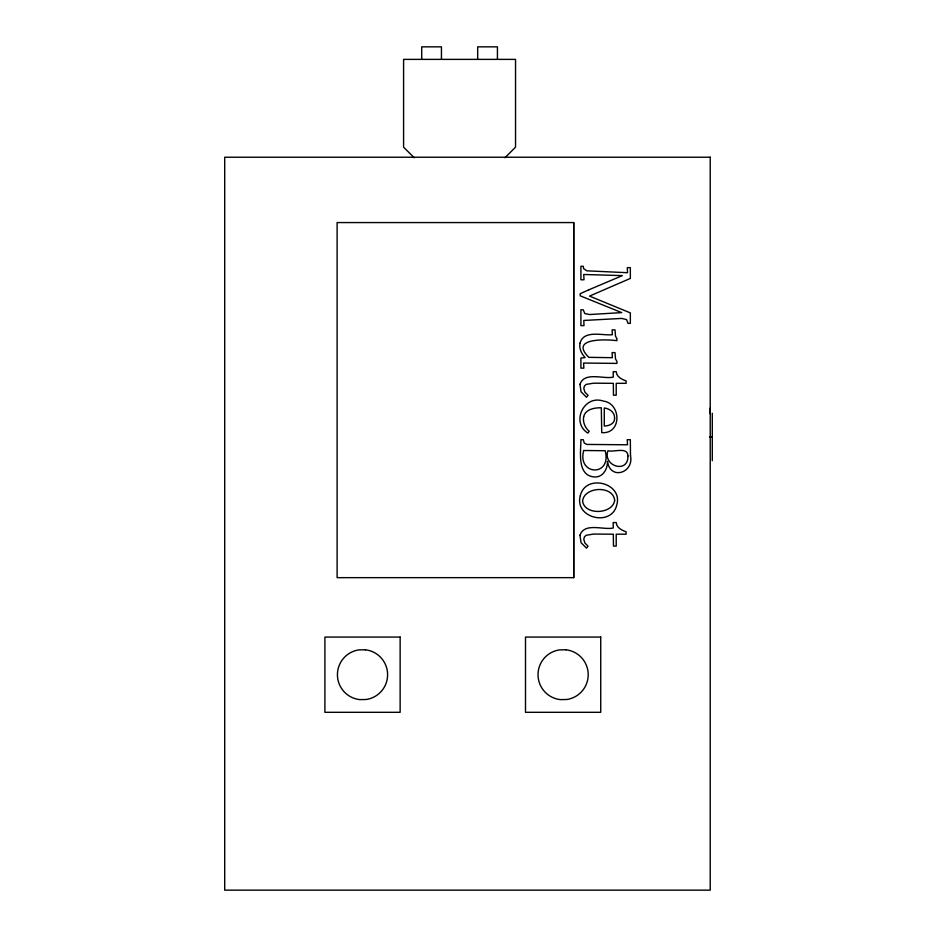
<?xml version="1.0" encoding="UTF-8"?>
<svg xmlns="http://www.w3.org/2000/svg" width="937" height="937" viewBox="0 0 937 937"><rect width="100%" height="100%" fill="white"/><g stroke="black" fill="none" stroke-linecap="round" stroke-linejoin="round"><path stroke-width="1.41" d="M573.713 577.66L573.713 222.573L337.109 222.573L337.109 577.66L573.713 577.66L573.713 222.573M710.223 413.779L710.223 408.052M504.938 157.767L515.537 147.156L515.537 59.382L403.589 59.382L403.589 147.156L414.201 157.767M709.508 436.947L712.296 436.947M712.296 413.252L712.296 460.641M497.43 59.382L497.43 46.85L477.683 46.85L477.683 59.382M441.444 59.382L441.444 46.85L421.709 46.85L421.709 59.382M583.728 450.498C576.817 475.516 612.037 477.226 605.197 450.72L583.728 450.498M630.484 455.663C634.208 472.962 610.104 480.599 607.457 461.309C607.785 468.723 603.053 477.355 594.749 476.992C576.524 475.914 580.952 451.505 580.905 439.699L583.236 439.699L584.36 443.224L586.902 444.431L627.521 444.782L627.24 439.699L630.343 439.699L630.484 455.663M579.991 343.235C579.031 348.541 581.467 353.811 585.133 357.547L580.905 358.039L580.905 368.147L583.868 368.147L583.587 363.052L616.921 363.404L616.921 361.366L615.515 358.965L615.012 352.605L612.119 352.605L612.329 357.688L588.811 357.337C568.864 337.601 606.579 339.299 616.921 340.67L616.921 338.62L615.515 336.219L615.012 329.859L612.119 329.859L612.329 334.732C602.491 335.751 583.517 329.578 579.991 343.235M579.968 384.311L581.045 391.807L586.48 397.241L588.038 395.332L584.922 392.158L583.798 388.55L584.395 386.032L586.199 384.393L593.683 383.186L613.325 383.327L613.466 395.191L616.218 395.191L616.218 383.327L626.103 383.327L626.103 380.926C621.875 379.45 616.441 376.779 616.218 371.673L613.185 371.673L613.255 377.107C603.697 379.438 584.501 371.239 579.968 384.311M579.968 535.191L581.045 542.687L586.48 548.122L588.038 546.212L584.922 543.038L583.798 539.431L584.395 536.913L586.199 535.261L593.683 534.067L613.325 534.207L613.466 546.072L616.218 546.072L616.218 534.207L626.103 534.207L626.103 531.806C621.875 530.33 616.441 527.66 616.218 522.553L613.185 522.553L613.255 527.988C603.697 530.319 584.501 522.12 579.968 535.191M583.669 416.614C582.615 422.072 585.063 427.822 589.232 431.36L587.827 433.058C570.68 422.364 583.985 394.454 603.276 401.059C621.559 403.425 621.828 434.311 601.741 432.636L601.308 407.771C594.702 407.7 585.555 409.024 583.669 416.614M614.59 418.359C614.824 423.747 608.792 426.054 604.283 425.995L604.283 407.982C609.647 408.579 615.012 412.444 614.59 418.359M580.331 495.696C573.912 517.892 611.498 527.39 616.745 505.055C623.386 482.801 585.426 473.396 580.331 495.696M627.942 456.014C628.34 474.192 602.432 466.087 607.949 450.72C613.325 452.594 627.872 446.293 627.942 456.014M614.66 500.37C612.833 514.378 584.243 515.631 582.591 500.944C584.29 486.514 613.185 485.108 614.66 500.37M589.022 289.732L580.19 293.691L580.19 295.811L621.723 312.618L589.584 314.527L584.782 313.544L583.236 309.796L580.905 309.796L580.905 325.619L584.009 325.619L583.798 320.466L621.723 318.416L626.607 319.611L628.013 323.359L630.343 323.359L630.343 312.899L589.514 296.092L630.343 278.43L630.343 267.631L627.31 267.631L627.521 272.714L586.89 270.828L583.669 268.72L583.236 266.284L580.905 266.284L580.905 279.776L584.009 279.776L583.728 274.482L622.367 275.607L589.022 289.732M365.395 649.786L358.848 649.891A25.076 25.076 0 0 0 359.644 699.611L366.18 699.506A25.076 25.076 0 0 0 365.395 649.786M565.995 649.786L559.448 649.891A25.076 25.076 0 0 0 560.244 699.611L566.791 699.506A25.076 25.076 0 0 0 565.995 649.786M710.223 157.229L224.704 157.229L224.704 890.15L710.223 890.15L710.223 157.229M400.134 637.078L324.905 637.078L324.905 712.307L400.134 712.307L400.134 637.078M600.734 637.078L525.505 637.078L525.505 712.307L600.734 712.307L600.734 637.078"/></g></svg>
